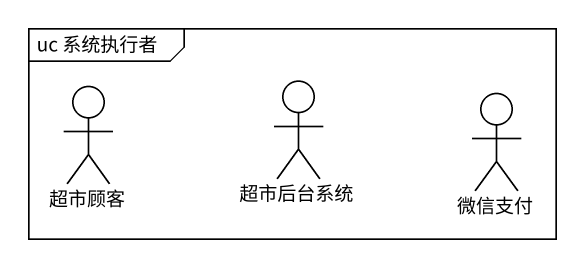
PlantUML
@startuml
mainframe uc 系统执行者
actor 超市顾客
actor 超市后台系统
actor 微信支付
@enduml
